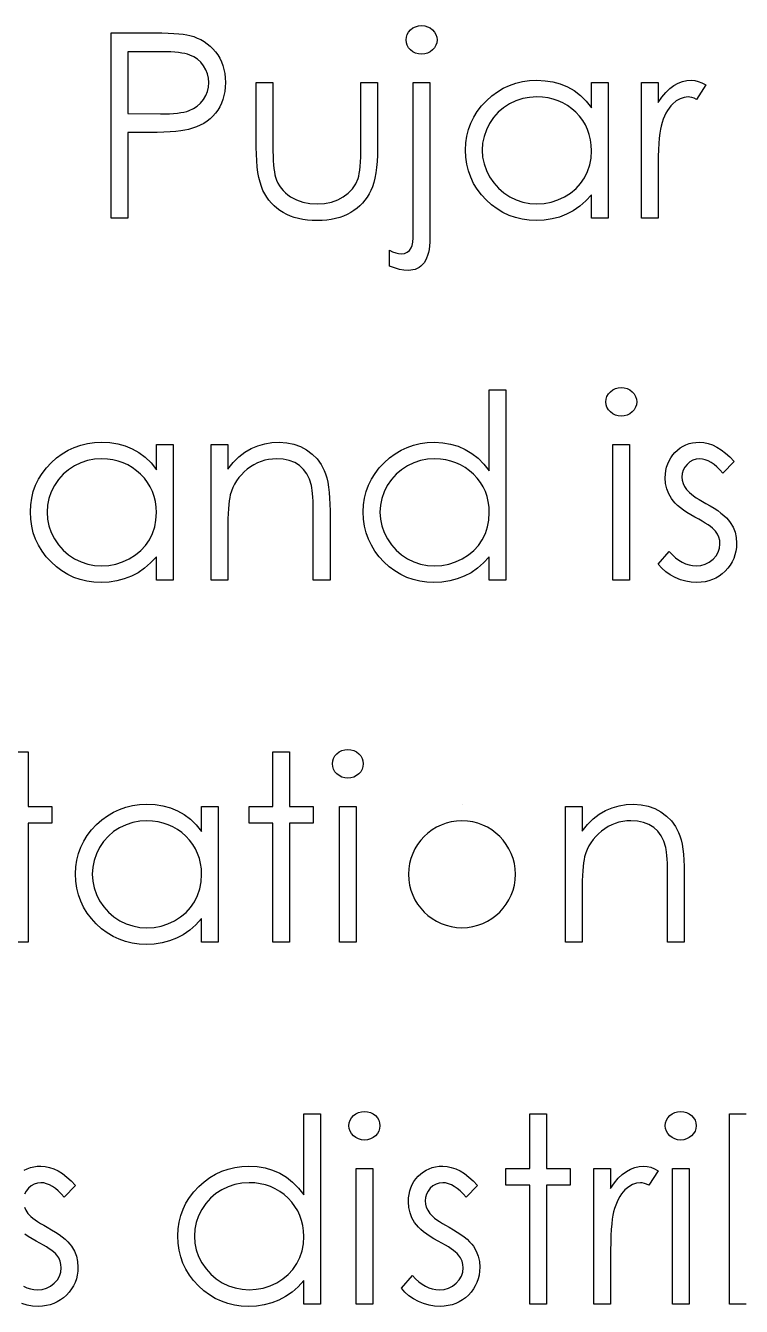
# Model space of a CAD drawing. Header units: millimetres. Extents: x -53 to 240, y 0 to 133.
# Drawn here: x 57.41 to 70.92, y 108.78 to 132.96 of the extents above; entities that cross this region are included whole.
import ezdxf

# ---------------------------------------------------------------- set-up
doc = ezdxf.new("R2010")
doc.units = ezdxf.units.MM

msp = doc.modelspace()

# ---------------------------------------------------------------- linework, layer by layer
at = {"color": 7, "linetype": 'Continuous'}
msp.add_line((65.647, 118.26), (65.647, 118.26), dxfattribs=at)
at = {"color": 7, "linetype": 'Continuous', "flags": 128}
for points in [[(59.027, 132.824), (59.714, 132.824), (59.714, 132.824), (59.855, 132.824), (59.985, 132.821), (60.103, 132.817), (60.209, 132.811), (60.302, 132.804), (60.384, 132.795), (60.453, 132.784), (60.511, 132.772), (60.511, 132.772), (60.583, 132.751), (60.652, 132.725), (60.717, 132.694), (60.779, 132.658), (60.838, 132.617), (60.893, 132.572), (60.945, 132.521), (60.993, 132.466), (61.037, 132.406), (61.075, 132.343), (61.108, 132.276), (61.134, 132.206), (61.155, 132.131), (61.169, 132.053), (61.178, 131.971), (61.181, 131.885), (61.181, 131.885), (61.178, 131.799), (61.169, 131.717), (61.155, 131.639), (61.135, 131.564), (61.108, 131.494), (61.077, 131.427), (61.039, 131.364), (60.995, 131.305), (60.947, 131.25), (60.894, 131.2), (60.836, 131.154), (60.775, 131.114), (60.708, 131.078), (60.637, 131.046), (60.562, 131.02), (60.483, 130.997), (60.483, 130.997), (60.417, 130.984), (60.338, 130.972), (60.246, 130.962), (60.141, 130.954), (60.023, 130.948), (59.892, 130.943), (59.749, 130.94), (59.592, 130.94), (59.592, 130.94), (59.341, 130.94), (59.341, 130.94), (59.341, 129.324), (59.341, 129.324), (59.027, 129.324), (59.027, 129.324), (59.027, 132.824)], [(64.883, 132.959), (64.942, 132.954), (64.996, 132.939), (65.045, 132.914), (65.09, 132.88), (65.127, 132.838), (65.154, 132.792), (65.169, 132.742), (65.175, 132.688), (65.175, 132.688), (65.169, 132.636), (65.154, 132.587), (65.127, 132.541), (65.09, 132.5), (65.045, 132.465), (64.996, 132.44), (64.942, 132.425), (64.883, 132.42), (64.883, 132.42), (64.824, 132.425), (64.77, 132.44), (64.721, 132.465), (64.676, 132.5), (64.639, 132.541), (64.612, 132.587), (64.597, 132.636), (64.591, 132.688), (64.591, 132.688), (64.597, 132.742), (64.612, 132.792), (64.639, 132.838), (64.676, 132.88), (64.721, 132.914), (64.77, 132.939), (64.824, 132.954), (64.883, 132.959)], [(59.341, 132.465), (59.341, 131.299), (59.341, 131.299), (59.954, 131.291), (59.954, 131.291), (60.044, 131.292), (60.127, 131.295), (60.204, 131.3), (60.276, 131.307), (60.341, 131.316), (60.399, 131.327), (60.451, 131.34), (60.498, 131.355), (60.579, 131.392), (60.652, 131.439), (60.714, 131.496), (60.768, 131.563), (60.812, 131.637), (60.843, 131.715), (60.861, 131.798), (60.867, 131.884), (60.867, 131.884), (60.861, 131.968), (60.843, 132.05), (60.812, 132.127), (60.768, 132.2), (60.715, 132.267), (60.655, 132.323), (60.585, 132.369), (60.509, 132.404), (60.465, 132.418), (60.416, 132.431), (60.359, 132.441), (60.296, 132.45), (60.227, 132.457), (60.152, 132.462), (60.07, 132.465), (59.982, 132.465), (59.982, 132.465), (59.341, 132.465)], [(61.764, 131.882), (62.079, 131.882), (62.079, 131.882), (62.079, 130.696), (62.079, 130.696), (62.079, 130.591), (62.081, 130.496), (62.086, 130.408), (62.091, 130.329), (62.098, 130.259), (62.107, 130.196), (62.116, 130.143), (62.128, 130.098), (62.128, 130.098), (62.149, 130.041), (62.174, 129.987), (62.203, 129.936), (62.236, 129.889), (62.274, 129.844), (62.316, 129.802), (62.362, 129.764), (62.412, 129.729), (62.522, 129.67), (62.643, 129.627), (62.773, 129.602), (62.914, 129.594), (62.914, 129.594), (63.054, 129.602), (63.183, 129.626), (63.301, 129.668), (63.407, 129.725), (63.5, 129.796), (63.578, 129.878), (63.641, 129.97), (63.687, 130.072), (63.687, 130.072), (63.699, 130.114), (63.709, 130.166), (63.719, 130.229), (63.726, 130.302), (63.732, 130.385), (63.735, 130.478), (63.738, 130.582), (63.739, 130.696), (63.739, 130.696), (63.739, 131.882), (63.739, 131.882), (64.053, 131.882), (64.053, 131.882), (64.053, 130.637), (64.053, 130.637), (64.051, 130.51), (64.045, 130.391), (64.035, 130.279), (64.021, 130.177), (64.004, 130.082), (63.982, 129.995), (63.956, 129.917), (63.927, 129.846), (63.893, 129.781), (63.856, 129.72), (63.814, 129.663), (63.769, 129.609), (63.719, 129.558), (63.666, 129.512), (63.608, 129.469), (63.547, 129.429), (63.482, 129.394), (63.412, 129.364), (63.339, 129.338), (63.261, 129.317), (63.179, 129.3), (63.094, 129.289), (63.005, 129.282), (62.911, 129.279), (62.911, 129.279), (62.818, 129.282), (62.728, 129.289), (62.642, 129.3), (62.56, 129.317), (62.482, 129.338), (62.409, 129.364), (62.339, 129.394), (62.273, 129.429), (62.211, 129.469), (62.153, 129.512), (62.099, 129.559), (62.049, 129.61), (62.004, 129.664), (61.962, 129.723), (61.924, 129.784), (61.891, 129.849), (61.861, 129.921), (61.835, 130.001), (61.814, 130.09), (61.796, 130.187), (61.782, 130.293), (61.772, 130.406), (61.767, 130.529), (61.764, 130.66), (61.764, 130.66), (61.764, 131.882)], [(64.726, 131.882), (65.04, 131.882), (65.04, 131.882), (65.04, 128.951), (65.04, 128.951), (65.039, 128.873), (65.033, 128.801), (65.025, 128.735), (65.013, 128.673), (64.997, 128.618), (64.978, 128.567), (64.957, 128.522), (64.931, 128.483), (64.902, 128.449), (64.871, 128.419), (64.838, 128.394), (64.801, 128.374), (64.762, 128.357), (64.721, 128.346), (64.678, 128.339), (64.631, 128.337), (64.631, 128.337), (64.55, 128.342), (64.465, 128.357), (64.373, 128.383), (64.277, 128.418), (64.277, 128.418), (64.277, 128.72), (64.277, 128.72), (64.338, 128.69), (64.395, 128.669), (64.449, 128.655), (64.5, 128.651), (64.5, 128.651), (64.559, 128.658), (64.61, 128.679), (64.653, 128.713), (64.688, 128.761), (64.688, 128.761), (64.705, 128.806), (64.717, 128.869), (64.724, 128.952), (64.726, 129.053), (64.726, 129.053), (64.726, 131.882)], [(68.406, 131.882), (68.406, 129.324), (68.406, 129.324), (68.091, 129.324), (68.091, 129.324), (68.091, 129.767), (68.091, 129.767), (67.983, 129.649), (67.868, 129.548), (67.746, 129.464), (67.619, 129.397), (67.485, 129.345), (67.345, 129.309), (67.199, 129.286), (67.047, 129.279), (67.047, 129.279), (66.911, 129.286), (66.781, 129.304), (66.656, 129.334), (66.535, 129.376), (66.42, 129.431), (66.309, 129.497), (66.204, 129.576), (66.104, 129.667), (66.012, 129.767), (65.933, 129.871), (65.866, 129.981), (65.811, 130.097), (65.768, 130.218), (65.738, 130.343), (65.72, 130.474), (65.713, 130.61), (65.713, 130.61), (65.72, 130.743), (65.738, 130.872), (65.769, 130.996), (65.812, 131.115), (65.867, 131.229), (65.935, 131.337), (66.015, 131.442), (66.107, 131.541), (66.208, 131.631), (66.315, 131.71), (66.426, 131.776), (66.542, 131.83), (66.663, 131.873), (66.789, 131.903), (66.921, 131.921), (67.057, 131.927), (67.057, 131.927), (67.213, 131.919), (67.362, 131.896), (67.502, 131.857), (67.636, 131.803), (67.761, 131.732), (67.88, 131.642), (67.989, 131.535), (68.091, 131.409), (68.091, 131.409), (68.091, 131.882), (68.091, 131.882), (68.406, 131.882)], [(69.034, 131.882), (69.348, 131.882), (69.348, 131.882), (69.348, 131.505), (69.348, 131.505), (69.419, 131.609), (69.493, 131.698), (69.568, 131.77), (69.645, 131.827), (69.724, 131.871), (69.806, 131.902), (69.888, 131.921), (69.972, 131.927), (69.972, 131.927), (70.037, 131.921), (70.104, 131.905), (70.174, 131.878), (70.245, 131.839), (70.245, 131.839), (70.073, 131.567), (70.073, 131.567), (70.027, 131.587), (69.985, 131.602), (69.947, 131.61), (69.912, 131.613), (69.912, 131.613), (69.837, 131.604), (69.763, 131.579), (69.691, 131.537), (69.619, 131.478), (69.585, 131.442), (69.553, 131.402), (69.523, 131.357), (69.495, 131.307), (69.469, 131.252), (69.445, 131.193), (69.424, 131.13), (69.404, 131.062), (69.404, 131.062), (69.391, 131.001), (69.379, 130.926), (69.37, 130.837), (69.362, 130.734), (69.356, 130.617), (69.351, 130.487), (69.349, 130.342), (69.348, 130.184), (69.348, 130.184), (69.348, 129.324), (69.348, 129.324), (69.034, 129.324), (69.034, 129.324), (69.034, 131.882)], [(67.061, 131.613), (66.923, 131.604), (66.792, 131.58), (66.665, 131.538), (66.544, 131.481), (66.432, 131.409), (66.332, 131.322), (66.243, 131.224), (66.167, 131.111), (66.106, 130.99), (66.062, 130.865), (66.036, 130.738), (66.027, 130.607), (66.027, 130.607), (66.036, 130.476), (66.062, 130.349), (66.107, 130.224), (66.168, 130.102), (66.245, 129.988), (66.334, 129.888), (66.435, 129.801), (66.548, 129.727), (66.669, 129.669), (66.794, 129.627), (66.924, 129.602), (67.058, 129.594), (67.058, 129.594), (67.194, 129.602), (67.326, 129.626), (67.455, 129.668), (67.58, 129.726), (67.695, 129.798), (67.798, 129.882), (67.885, 129.978), (67.958, 130.086), (68.016, 130.203), (68.058, 130.328), (68.083, 130.459), (68.091, 130.598), (68.091, 130.598), (68.086, 130.703), (68.072, 130.805), (68.049, 130.903), (68.017, 130.995), (67.975, 131.083), (67.924, 131.168), (67.864, 131.247), (67.793, 131.322), (67.717, 131.39), (67.636, 131.449), (67.551, 131.499), (67.462, 131.54), (67.368, 131.572), (67.27, 131.595), (67.167, 131.609), (67.061, 131.613)], [(66.476, 126.081), (66.476, 122.491), (66.476, 122.491), (66.162, 122.491), (66.162, 122.491), (66.162, 122.933), (66.162, 122.933), (66.053, 122.816), (65.939, 122.715), (65.817, 122.63), (65.689, 122.563), (65.555, 122.512), (65.416, 122.476), (65.269, 122.453), (65.117, 122.446), (65.117, 122.446), (64.982, 122.452), (64.852, 122.471), (64.726, 122.501), (64.605, 122.543), (64.49, 122.598), (64.38, 122.664), (64.275, 122.743), (64.174, 122.834), (64.082, 122.933), (64.003, 123.038), (63.937, 123.148), (63.881, 123.264), (63.838, 123.384), (63.808, 123.51), (63.79, 123.641), (63.784, 123.777), (63.784, 123.777), (63.79, 123.91), (63.808, 124.039), (63.839, 124.162), (63.883, 124.282), (63.938, 124.395), (64.005, 124.504), (64.085, 124.608), (64.178, 124.707), (64.279, 124.798), (64.385, 124.876), (64.496, 124.943), (64.612, 124.997), (64.734, 125.04), (64.86, 125.07), (64.991, 125.087), (65.127, 125.094), (65.127, 125.094), (65.283, 125.085), (65.432, 125.06), (65.573, 125.017), (65.706, 124.958), (65.832, 124.882), (65.95, 124.79), (66.06, 124.68), (66.162, 124.554), (66.162, 124.554), (66.162, 126.081), (66.162, 126.081), (66.476, 126.081)], [(68.651, 126.126), (68.709, 126.121), (68.763, 126.106), (68.813, 126.081), (68.858, 126.046), (68.896, 126.005), (68.922, 125.959), (68.938, 125.909), (68.944, 125.855), (68.944, 125.855), (68.938, 125.802), (68.922, 125.753), (68.896, 125.708), (68.858, 125.666), (68.813, 125.632), (68.763, 125.607), (68.709, 125.592), (68.651, 125.587), (68.651, 125.587), (68.593, 125.592), (68.541, 125.607), (68.491, 125.632), (68.446, 125.666), (68.409, 125.708), (68.382, 125.753), (68.366, 125.802), (68.361, 125.855), (68.361, 125.855), (68.366, 125.909), (68.382, 125.959), (68.409, 126.005), (68.446, 126.046), (68.491, 126.081), (68.541, 126.106), (68.593, 126.121), (68.651, 126.126)], [(60.194, 125.049), (60.194, 122.491), (60.194, 122.491), (59.88, 122.491), (59.88, 122.491), (59.88, 122.933), (59.88, 122.933), (59.771, 122.816), (59.657, 122.715), (59.535, 122.63), (59.407, 122.563), (59.273, 122.512), (59.134, 122.476), (58.987, 122.453), (58.835, 122.446), (58.835, 122.446), (58.7, 122.452), (58.569, 122.471), (58.444, 122.501), (58.323, 122.543), (58.208, 122.598), (58.098, 122.664), (57.992, 122.743), (57.892, 122.834), (57.8, 122.933), (57.721, 123.038), (57.655, 123.148), (57.599, 123.264), (57.556, 123.384), (57.526, 123.51), (57.508, 123.641), (57.502, 123.777), (57.502, 123.777), (57.508, 123.91), (57.526, 124.039), (57.557, 124.162), (57.601, 124.282), (57.656, 124.395), (57.723, 124.504), (57.803, 124.608), (57.896, 124.707), (57.997, 124.798), (58.103, 124.876), (58.214, 124.943), (58.33, 124.997), (58.452, 125.04), (58.578, 125.07), (58.709, 125.087), (58.845, 125.094), (58.845, 125.094), (59.001, 125.086), (59.15, 125.063), (59.291, 125.023), (59.424, 124.969), (59.55, 124.899), (59.668, 124.809), (59.778, 124.702), (59.88, 124.575), (59.88, 124.575), (59.88, 125.049), (59.88, 125.049), (60.194, 125.049)], [(60.912, 125.049), (61.226, 125.049), (61.226, 125.049), (61.226, 124.587), (61.226, 124.587), (61.329, 124.711), (61.437, 124.817), (61.551, 124.904), (61.67, 124.973), (61.794, 125.026), (61.924, 125.063), (62.059, 125.086), (62.199, 125.094), (62.199, 125.094), (62.341, 125.084), (62.474, 125.058), (62.599, 125.012), (62.715, 124.949), (62.82, 124.871), (62.912, 124.779), (62.987, 124.676), (63.048, 124.559), (63.073, 124.494), (63.095, 124.42), (63.113, 124.338), (63.129, 124.247), (63.14, 124.147), (63.148, 124.039), (63.154, 123.922), (63.156, 123.797), (63.156, 123.797), (63.156, 122.491), (63.156, 122.491), (62.841, 122.491), (62.841, 122.491), (62.841, 123.694), (62.841, 123.694), (62.841, 123.799), (62.839, 123.894), (62.836, 123.98), (62.832, 124.058), (62.827, 124.126), (62.82, 124.185), (62.813, 124.235), (62.804, 124.276), (62.804, 124.276), (62.768, 124.394), (62.719, 124.496), (62.656, 124.582), (62.579, 124.653), (62.489, 124.709), (62.387, 124.748), (62.272, 124.772), (62.144, 124.779), (62.144, 124.779), (62.069, 124.777), (61.995, 124.768), (61.923, 124.752), (61.854, 124.731), (61.786, 124.703), (61.72, 124.67), (61.656, 124.63), (61.594, 124.585), (61.536, 124.534), (61.483, 124.481), (61.436, 124.425), (61.393, 124.366), (61.356, 124.305), (61.323, 124.24), (61.296, 124.172), (61.274, 124.102), (61.274, 124.102), (61.263, 124.05), (61.253, 123.989), (61.245, 123.918), (61.238, 123.836), (61.233, 123.746), (61.229, 123.646), (61.227, 123.536), (61.226, 123.416), (61.226, 123.416), (61.226, 122.491), (61.226, 122.491), (60.912, 122.491), (60.912, 122.491), (60.912, 125.049)], [(68.495, 125.049), (68.809, 125.049), (68.809, 125.049), (68.809, 122.491), (68.809, 122.491), (68.495, 122.491), (68.495, 122.491), (68.495, 125.049)], [(70.784, 124.73), (70.571, 124.51), (70.571, 124.51), (70.514, 124.573), (70.458, 124.628), (70.402, 124.674), (70.348, 124.712), (70.292, 124.742), (70.238, 124.763), (70.183, 124.775), (70.129, 124.779), (70.129, 124.779), (70.063, 124.773), (70.002, 124.753), (69.945, 124.721), (69.894, 124.676), (69.851, 124.622), (69.821, 124.564), (69.803, 124.502), (69.797, 124.435), (69.797, 124.435), (69.802, 124.375), (69.818, 124.317), (69.846, 124.259), (69.883, 124.203), (69.883, 124.203), (69.908, 124.174), (69.939, 124.145), (69.975, 124.113), (70.018, 124.081), (70.067, 124.047), (70.122, 124.013), (70.182, 123.977), (70.249, 123.939), (70.249, 123.939), (70.33, 123.893), (70.404, 123.848), (70.472, 123.802), (70.533, 123.757), (70.587, 123.712), (70.635, 123.668), (70.676, 123.624), (70.709, 123.581), (70.709, 123.581), (70.761, 123.49), (70.799, 123.394), (70.821, 123.292), (70.829, 123.185), (70.829, 123.185), (70.825, 123.109), (70.815, 123.036), (70.798, 122.966), (70.775, 122.9), (70.744, 122.835), (70.708, 122.774), (70.665, 122.716), (70.614, 122.661), (70.559, 122.61), (70.5, 122.567), (70.439, 122.53), (70.374, 122.5), (70.305, 122.476), (70.233, 122.459), (70.158, 122.45), (70.079, 122.446), (70.079, 122.446), (69.973, 122.452), (69.87, 122.469), (69.769, 122.498), (69.67, 122.538), (69.577, 122.588), (69.492, 122.648), (69.416, 122.716), (69.348, 122.792), (69.348, 122.792), (69.556, 123.029), (69.556, 123.029), (69.616, 122.966), (69.677, 122.912), (69.74, 122.865), (69.802, 122.828), (69.866, 122.798), (69.931, 122.777), (69.996, 122.764), (70.063, 122.76), (70.063, 122.76), (70.153, 122.768), (70.237, 122.791), (70.313, 122.829), (70.383, 122.883), (70.44, 122.947), (70.482, 123.017), (70.506, 123.091), (70.514, 123.172), (70.514, 123.172), (70.509, 123.238), (70.493, 123.301), (70.466, 123.36), (70.428, 123.416), (70.428, 123.416), (70.404, 123.442), (70.372, 123.471), (70.334, 123.502), (70.289, 123.534), (70.237, 123.568), (70.178, 123.603), (70.113, 123.64), (70.041, 123.679), (70.041, 123.679), (69.963, 123.724), (69.891, 123.768), (69.827, 123.812), (69.768, 123.855), (69.716, 123.899), (69.671, 123.942), (69.632, 123.986), (69.6, 124.029), (69.6, 124.029), (69.548, 124.118), (69.512, 124.214), (69.489, 124.315), (69.482, 124.423), (69.482, 124.423), (69.485, 124.493), (69.494, 124.561), (69.508, 124.625), (69.528, 124.687), (69.554, 124.745), (69.585, 124.8), (69.623, 124.853), (69.665, 124.902), (69.713, 124.947), (69.764, 124.986), (69.817, 125.019), (69.873, 125.046), (69.933, 125.067), (69.995, 125.082), (70.06, 125.091), (70.129, 125.094), (70.129, 125.094), (70.21, 125.088), (70.292, 125.071), (70.374, 125.042), (70.456, 125.002), (70.537, 124.951), (70.619, 124.889), (70.702, 124.815), (70.784, 124.73)], [(58.849, 124.779), (58.712, 124.771), (58.58, 124.746), (58.454, 124.705), (58.332, 124.648), (58.22, 124.575), (58.12, 124.489), (58.032, 124.39), (57.955, 124.277), (57.894, 124.157), (57.851, 124.032), (57.824, 123.904), (57.816, 123.773), (57.816, 123.773), (57.825, 123.643), (57.851, 123.515), (57.895, 123.391), (57.957, 123.269), (58.034, 123.155), (58.122, 123.055), (58.223, 122.968), (58.336, 122.894), (58.457, 122.835), (58.583, 122.794), (58.713, 122.769), (58.846, 122.76), (58.846, 122.76), (58.982, 122.769), (59.115, 122.793), (59.243, 122.835), (59.368, 122.893), (59.484, 122.965), (59.586, 123.049), (59.673, 123.145), (59.747, 123.252), (59.805, 123.369), (59.847, 123.494), (59.871, 123.625), (59.88, 123.764), (59.88, 123.764), (59.875, 123.87), (59.861, 123.972), (59.838, 124.069), (59.806, 124.162), (59.763, 124.25), (59.712, 124.334), (59.652, 124.413), (59.582, 124.488), (59.505, 124.556), (59.425, 124.616), (59.339, 124.666), (59.25, 124.707), (59.156, 124.739), (59.058, 124.761), (58.956, 124.775), (58.849, 124.779)], [(65.131, 124.779), (64.994, 124.771), (64.862, 124.746), (64.736, 124.705), (64.615, 124.648), (64.502, 124.575), (64.402, 124.489), (64.314, 124.39), (64.237, 124.277), (64.176, 124.157), (64.133, 124.032), (64.106, 123.904), (64.098, 123.773), (64.098, 123.773), (64.107, 123.643), (64.133, 123.515), (64.177, 123.391), (64.239, 123.269), (64.316, 123.155), (64.404, 123.055), (64.505, 122.968), (64.618, 122.894), (64.739, 122.835), (64.865, 122.794), (64.995, 122.769), (65.128, 122.76), (65.128, 122.76), (65.264, 122.769), (65.397, 122.793), (65.525, 122.835), (65.65, 122.893), (65.766, 122.965), (65.868, 123.049), (65.955, 123.145), (66.029, 123.252), (66.087, 123.369), (66.129, 123.494), (66.154, 123.625), (66.162, 123.764), (66.162, 123.764), (66.157, 123.87), (66.143, 123.972), (66.12, 124.069), (66.088, 124.162), (66.046, 124.25), (65.994, 124.334), (65.934, 124.413), (65.864, 124.488), (65.788, 124.556), (65.707, 124.616), (65.621, 124.666), (65.532, 124.707), (65.438, 124.739), (65.34, 124.761), (65.238, 124.775), (65.131, 124.779)], [(57.143, 119.247), (57.457, 119.247), (57.457, 119.247), (57.457, 118.215), (57.457, 118.215), (57.906, 118.215), (57.906, 118.215), (57.906, 117.901), (57.906, 117.901), (57.457, 117.901), (57.457, 117.901), (57.457, 115.658), (57.457, 115.658), (57.143, 115.658), (57.143, 115.658), (57.143, 117.901), (57.143, 117.901), (56.694, 117.901), (56.694, 117.901), (56.694, 118.215), (56.694, 118.215), (57.143, 118.215), (57.143, 118.215), (57.143, 119.247)], [(62.079, 119.247), (62.393, 119.247), (62.393, 119.247), (62.393, 118.215), (62.393, 118.215), (62.841, 118.215), (62.841, 118.215), (62.841, 117.901), (62.841, 117.901), (62.393, 117.901), (62.393, 117.901), (62.393, 115.658), (62.393, 115.658), (62.079, 115.658), (62.079, 115.658), (62.079, 117.901), (62.079, 117.901), (61.63, 117.901), (61.63, 117.901), (61.63, 118.215), (61.63, 118.215), (62.079, 118.215), (62.079, 118.215), (62.079, 119.247)], [(63.491, 119.292), (63.549, 119.287), (63.603, 119.273), (63.653, 119.247), (63.697, 119.213), (63.735, 119.172), (63.762, 119.125), (63.778, 119.076), (63.784, 119.022), (63.784, 119.022), (63.778, 118.969), (63.762, 118.92), (63.735, 118.874), (63.697, 118.833), (63.653, 118.799), (63.603, 118.773), (63.549, 118.759), (63.491, 118.754), (63.491, 118.754), (63.433, 118.759), (63.381, 118.773), (63.331, 118.799), (63.286, 118.833), (63.249, 118.874), (63.222, 118.92), (63.206, 118.969), (63.2, 119.022), (63.2, 119.022), (63.206, 119.076), (63.222, 119.125), (63.249, 119.172), (63.286, 119.213), (63.331, 119.247), (63.381, 119.273), (63.433, 119.287), (63.491, 119.292)], [(61.047, 118.215), (61.047, 115.658), (61.047, 115.658), (60.732, 115.658), (60.732, 115.658), (60.732, 116.1), (60.732, 116.1), (60.624, 115.982), (60.509, 115.881), (60.387, 115.797), (60.26, 115.73), (60.126, 115.679), (59.986, 115.642), (59.84, 115.62), (59.688, 115.613), (59.688, 115.613), (59.552, 115.619), (59.422, 115.637), (59.297, 115.667), (59.176, 115.71), (59.061, 115.764), (58.95, 115.831), (58.845, 115.909), (58.745, 116), (58.653, 116.1), (58.574, 116.205), (58.507, 116.315), (58.452, 116.43), (58.409, 116.551), (58.379, 116.676), (58.361, 116.807), (58.354, 116.943), (58.354, 116.943), (58.361, 117.077), (58.379, 117.206), (58.41, 117.329), (58.453, 117.448), (58.508, 117.562), (58.576, 117.671), (58.656, 117.775), (58.748, 117.874), (58.849, 117.964), (58.956, 118.043), (59.067, 118.109), (59.183, 118.163), (59.304, 118.206), (59.43, 118.236), (59.562, 118.254), (59.698, 118.26), (59.698, 118.26), (59.854, 118.252), (60.003, 118.229), (60.143, 118.19), (60.277, 118.136), (60.402, 118.065), (60.521, 117.976), (60.63, 117.868), (60.732, 117.742), (60.732, 117.742), (60.732, 118.215), (60.732, 118.215), (61.047, 118.215)], [(67.598, 118.215), (67.912, 118.215), (67.912, 118.215), (67.912, 117.754), (67.912, 117.754), (68.015, 117.877), (68.123, 117.983), (68.237, 118.07), (68.356, 118.14), (68.48, 118.192), (68.61, 118.23), (68.745, 118.252), (68.885, 118.26), (68.885, 118.26), (69.027, 118.251), (69.16, 118.224), (69.285, 118.179), (69.401, 118.116), (69.506, 118.037), (69.597, 117.946), (69.673, 117.842), (69.734, 117.726), (69.759, 117.661), (69.781, 117.586), (69.799, 117.504), (69.815, 117.413), (69.826, 117.314), (69.834, 117.206), (69.84, 117.089), (69.841, 116.964), (69.841, 116.964), (69.841, 115.658), (69.841, 115.658), (69.527, 115.658), (69.527, 115.658), (69.527, 116.861), (69.527, 116.861), (69.527, 116.965), (69.525, 117.061), (69.522, 117.147), (69.518, 117.225), (69.513, 117.293), (69.506, 117.352), (69.499, 117.402), (69.49, 117.443), (69.49, 117.443), (69.454, 117.56), (69.405, 117.663), (69.342, 117.749), (69.265, 117.82), (69.175, 117.875), (69.073, 117.915), (68.958, 117.938), (68.83, 117.946), (68.83, 117.946), (68.755, 117.943), (68.681, 117.934), (68.609, 117.919), (68.539, 117.898), (68.471, 117.87), (68.406, 117.837), (68.342, 117.797), (68.28, 117.751), (68.222, 117.701), (68.169, 117.648), (68.122, 117.592), (68.079, 117.533), (68.042, 117.471), (68.009, 117.407), (67.982, 117.339), (67.96, 117.269), (67.96, 117.269), (67.949, 117.217), (67.939, 117.155), (67.931, 117.084), (67.924, 117.003), (67.919, 116.913), (67.915, 116.812), (67.913, 116.702), (67.912, 116.582), (67.912, 116.582), (67.912, 115.658), (67.912, 115.658), (67.598, 115.658), (67.598, 115.658), (67.598, 118.215)], [(63.335, 118.215), (63.649, 118.215), (63.649, 118.215), (63.649, 115.658), (63.649, 115.658), (63.335, 115.658), (63.335, 115.658), (63.335, 118.215)], [(59.702, 117.946), (59.564, 117.938), (59.433, 117.913), (59.306, 117.872), (59.185, 117.814), (59.073, 117.742), (58.973, 117.656), (58.884, 117.557), (58.808, 117.444), (58.747, 117.323), (58.703, 117.199), (58.677, 117.071), (58.668, 116.94), (58.668, 116.94), (58.677, 116.81), (58.703, 116.682), (58.748, 116.557), (58.809, 116.435), (58.886, 116.322), (58.975, 116.221), (59.076, 116.134), (59.189, 116.061), (59.31, 116.002), (59.435, 115.961), (59.565, 115.935), (59.699, 115.927), (59.699, 115.927), (59.835, 115.935), (59.968, 115.96), (60.096, 116.001), (60.221, 116.059), (60.336, 116.132), (60.439, 116.216), (60.526, 116.312), (60.599, 116.419), (60.657, 116.536), (60.699, 116.661), (60.724, 116.792), (60.732, 116.931), (60.732, 116.931), (60.728, 117.037), (60.714, 117.138), (60.69, 117.236), (60.658, 117.328), (60.616, 117.417), (60.565, 117.501), (60.505, 117.58), (60.434, 117.655), (60.358, 117.723), (60.277, 117.783), (60.192, 117.833), (60.103, 117.873), (60.009, 117.905), (59.911, 117.928), (59.808, 117.942), (59.702, 117.946)], [(63.805, 112.459), (63.863, 112.454), (63.917, 112.439), (63.967, 112.414), (64.012, 112.38), (64.049, 112.338), (64.076, 112.292), (64.092, 112.242), (64.098, 112.188), (64.098, 112.188), (64.092, 112.136), (64.076, 112.087), (64.049, 112.041), (64.012, 112), (63.967, 111.965), (63.917, 111.94), (63.863, 111.925), (63.805, 111.92), (63.805, 111.92), (63.747, 111.925), (63.695, 111.94), (63.645, 111.965), (63.6, 112), (63.563, 112.041), (63.536, 112.087), (63.52, 112.136), (63.514, 112.188), (63.514, 112.188), (63.52, 112.242), (63.536, 112.292), (63.563, 112.338), (63.6, 112.38), (63.645, 112.414), (63.695, 112.439), (63.747, 112.454), (63.805, 112.459)], [(69.773, 112.459), (69.831, 112.454), (69.885, 112.439), (69.935, 112.414), (69.98, 112.38), (70.017, 112.338), (70.044, 112.292), (70.06, 112.242), (70.066, 112.188), (70.066, 112.188), (70.06, 112.136), (70.044, 112.087), (70.017, 112.041), (69.98, 112), (69.935, 111.965), (69.885, 111.94), (69.831, 111.925), (69.773, 111.92), (69.773, 111.92), (69.715, 111.925), (69.663, 111.94), (69.613, 111.965), (69.568, 112), (69.531, 112.041), (69.504, 112.087), (69.488, 112.136), (69.482, 112.188), (69.482, 112.188), (69.488, 112.242), (69.504, 112.292), (69.531, 112.338), (69.568, 112.38), (69.613, 112.414), (69.663, 112.439), (69.715, 112.454), (69.773, 112.459)], [(62.976, 112.414), (62.976, 108.824), (62.976, 108.824), (62.662, 108.824), (62.662, 108.824), (62.662, 109.267), (62.662, 109.267), (62.553, 109.149), (62.439, 109.048), (62.317, 108.964), (62.189, 108.897), (62.055, 108.845), (61.916, 108.809), (61.769, 108.786), (61.617, 108.779), (61.617, 108.779), (61.482, 108.786), (61.352, 108.804), (61.226, 108.834), (61.105, 108.876), (60.99, 108.931), (60.88, 108.997), (60.775, 109.076), (60.674, 109.167), (60.582, 109.267), (60.503, 109.371), (60.437, 109.481), (60.381, 109.597), (60.338, 109.718), (60.308, 109.843), (60.29, 109.974), (60.284, 110.11), (60.284, 110.11), (60.29, 110.243), (60.308, 110.372), (60.339, 110.496), (60.383, 110.615), (60.438, 110.729), (60.505, 110.837), (60.585, 110.942), (60.678, 111.041), (60.779, 111.131), (60.885, 111.21), (60.996, 111.276), (61.112, 111.33), (61.234, 111.373), (61.36, 111.403), (61.491, 111.421), (61.627, 111.427), (61.627, 111.427), (61.783, 111.418), (61.932, 111.393), (62.073, 111.35), (62.206, 111.292), (62.332, 111.216), (62.45, 111.123), (62.56, 111.013), (62.662, 110.887), (62.662, 110.887), (62.662, 112.414), (62.662, 112.414), (62.976, 112.414)], [(66.925, 112.414), (67.239, 112.414), (67.239, 112.414), (67.239, 111.382), (67.239, 111.382), (67.688, 111.382), (67.688, 111.382), (67.688, 111.068), (67.688, 111.068), (67.239, 111.068), (67.239, 111.068), (67.239, 108.824), (67.239, 108.824), (66.925, 108.824), (66.925, 108.824), (66.925, 111.068), (66.925, 111.068), (66.476, 111.068), (66.476, 111.068), (66.476, 111.382), (66.476, 111.382), (66.925, 111.382), (66.925, 111.382), (66.925, 112.414)], [(70.694, 108.824), (70.694, 112.414), (70.694, 112.414), (71.008, 112.414)], [(57.387, 111.352), (57.443, 111.379), (57.503, 111.4), (57.565, 111.415), (57.631, 111.424), (57.699, 111.427), (57.699, 111.427), (57.781, 111.421), (57.862, 111.404), (57.944, 111.376), (58.026, 111.336), (58.107, 111.285), (58.189, 111.222), (58.272, 111.149), (58.354, 111.063)], [(63.649, 111.382), (63.963, 111.382), (63.963, 111.382), (63.963, 108.824), (63.963, 108.824), (63.649, 108.824), (63.649, 108.824), (63.649, 111.382)], [(65.938, 111.063), (65.724, 110.844), (65.724, 110.844), (65.668, 110.907), (65.612, 110.961), (65.556, 111.008), (65.501, 111.045), (65.446, 111.075), (65.391, 111.096), (65.337, 111.109), (65.283, 111.113), (65.283, 111.113), (65.217, 111.106), (65.156, 111.087), (65.099, 111.055), (65.048, 111.009), (65.005, 110.955), (64.975, 110.898), (64.957, 110.835), (64.95, 110.769), (64.95, 110.769), (64.956, 110.708), (64.972, 110.65), (64.999, 110.593), (65.037, 110.536), (65.037, 110.536), (65.062, 110.508), (65.093, 110.478), (65.129, 110.447), (65.172, 110.414), (65.221, 110.381), (65.276, 110.346), (65.336, 110.31), (65.403, 110.273), (65.403, 110.273), (65.484, 110.227), (65.558, 110.181), (65.626, 110.135), (65.687, 110.091), (65.741, 110.046), (65.789, 110.001), (65.83, 109.957), (65.863, 109.914), (65.863, 109.914), (65.915, 109.823), (65.953, 109.727), (65.975, 109.626), (65.982, 109.518), (65.982, 109.518), (65.979, 109.443), (65.969, 109.37), (65.952, 109.3), (65.929, 109.233), (65.898, 109.169), (65.862, 109.108), (65.818, 109.049), (65.768, 108.994), (65.713, 108.943), (65.654, 108.9), (65.593, 108.864), (65.527, 108.833), (65.459, 108.81), (65.386, 108.793), (65.311, 108.783), (65.233, 108.779), (65.233, 108.779), (65.127, 108.785), (65.024, 108.803), (64.923, 108.831), (64.824, 108.871), (64.731, 108.922), (64.646, 108.981), (64.57, 109.049), (64.502, 109.126), (64.502, 109.126), (64.71, 109.363), (64.71, 109.363), (64.77, 109.3), (64.831, 109.245), (64.894, 109.199), (64.956, 109.161), (65.02, 109.131), (65.085, 109.11), (65.15, 109.098), (65.217, 109.094), (65.217, 109.094), (65.307, 109.101), (65.391, 109.124), (65.467, 109.162), (65.537, 109.216), (65.594, 109.28), (65.635, 109.35), (65.66, 109.424), (65.668, 109.505), (65.668, 109.505), (65.663, 109.572), (65.647, 109.635), (65.62, 109.694), (65.582, 109.749), (65.582, 109.749), (65.558, 109.776), (65.526, 109.804), (65.487, 109.835), (65.443, 109.868), (65.391, 109.901), (65.332, 109.936), (65.267, 109.973), (65.194, 110.013), (65.194, 110.013), (65.117, 110.057), (65.045, 110.101), (64.981, 110.145), (64.922, 110.189), (64.87, 110.232), (64.825, 110.276), (64.786, 110.319), (64.753, 110.362), (64.753, 110.362), (64.702, 110.451), (64.666, 110.547), (64.643, 110.648), (64.636, 110.756), (64.636, 110.756), (64.639, 110.827), (64.647, 110.894), (64.662, 110.959), (64.682, 111.02), (64.708, 111.078), (64.739, 111.134), (64.777, 111.186), (64.819, 111.235), (64.867, 111.28), (64.917, 111.319), (64.971, 111.352), (65.027, 111.379), (65.086, 111.4), (65.149, 111.415), (65.214, 111.424), (65.283, 111.427), (65.283, 111.427), (65.364, 111.421), (65.445, 111.404), (65.527, 111.376), (65.609, 111.336), (65.691, 111.285), (65.773, 111.222), (65.856, 111.149), (65.938, 111.063)], [(68.136, 111.382), (68.45, 111.382), (68.45, 111.382), (68.45, 111.005), (68.45, 111.005), (68.522, 111.109), (68.596, 111.198), (68.671, 111.27), (68.748, 111.327), (68.827, 111.371), (68.908, 111.402), (68.99, 111.421), (69.074, 111.427), (69.074, 111.427), (69.14, 111.421), (69.207, 111.405), (69.276, 111.378), (69.348, 111.339), (69.348, 111.339), (69.175, 111.067), (69.175, 111.067), (69.13, 111.087), (69.088, 111.102), (69.049, 111.11), (69.015, 111.113), (69.015, 111.113), (68.94, 111.104), (68.865, 111.079), (68.793, 111.037), (68.722, 110.978), (68.687, 110.942), (68.655, 110.902), (68.626, 110.857), (68.598, 110.807), (68.572, 110.752), (68.548, 110.693), (68.526, 110.63), (68.506, 110.562), (68.506, 110.562), (68.493, 110.501), (68.482, 110.426), (68.472, 110.337), (68.464, 110.234), (68.458, 110.117), (68.454, 109.987), (68.451, 109.842), (68.45, 109.684), (68.45, 109.684), (68.45, 108.824), (68.45, 108.824), (68.136, 108.824), (68.136, 108.824), (68.136, 111.382)], [(69.617, 111.382), (69.931, 111.382), (69.931, 111.382), (69.931, 108.824), (69.931, 108.824), (69.617, 108.824), (69.617, 108.824), (69.617, 111.382)], [(58.354, 111.063), (58.141, 110.844), (58.141, 110.844), (58.085, 110.907), (58.029, 110.961), (57.973, 111.008), (57.918, 111.045), (57.863, 111.075), (57.808, 111.096), (57.753, 111.109), (57.699, 111.113), (57.699, 111.113), (57.633, 111.106), (57.572, 111.087), (57.516, 111.055), (57.465, 111.009), (57.422, 110.955), (57.392, 110.898)], [(61.631, 111.113), (61.494, 111.104), (61.362, 111.08), (61.236, 111.038), (61.115, 110.981), (61.002, 110.909), (60.902, 110.822), (60.814, 110.724), (60.737, 110.611), (60.676, 110.49), (60.633, 110.365), (60.606, 110.238), (60.598, 110.107), (60.598, 110.107), (60.607, 109.976), (60.633, 109.849), (60.677, 109.724), (60.739, 109.602), (60.816, 109.488), (60.904, 109.388), (61.005, 109.301), (61.118, 109.227), (61.239, 109.169), (61.365, 109.127), (61.495, 109.102), (61.628, 109.094), (61.628, 109.094), (61.764, 109.102), (61.897, 109.126), (62.025, 109.168), (62.15, 109.226), (62.266, 109.298), (62.368, 109.382), (62.455, 109.478), (62.529, 109.586), (62.587, 109.703), (62.629, 109.828), (62.654, 109.959), (62.662, 110.098), (62.662, 110.098), (62.657, 110.203), (62.643, 110.305), (62.62, 110.403), (62.588, 110.495), (62.546, 110.583), (62.494, 110.668), (62.434, 110.747), (62.364, 110.822), (62.288, 110.89), (62.207, 110.949), (62.121, 110.999), (62.032, 111.04), (61.938, 111.072), (61.84, 111.095), (61.738, 111.109), (61.631, 111.113)], [(57.389, 110.65), (57.416, 110.593), (57.454, 110.536), (57.454, 110.536), (57.479, 110.508), (57.509, 110.478), (57.546, 110.447), (57.589, 110.414), (57.638, 110.381), (57.692, 110.346), (57.753, 110.31), (57.819, 110.273), (57.819, 110.273), (57.901, 110.227), (57.975, 110.181), (58.043, 110.135), (58.104, 110.091), (58.158, 110.046), (58.206, 110.001), (58.246, 109.957), (58.28, 109.914), (58.28, 109.914), (58.332, 109.823), (58.37, 109.727), (58.391, 109.626), (58.399, 109.518), (58.399, 109.518), (58.396, 109.443), (58.386, 109.37), (58.369, 109.3), (58.346, 109.233), (58.315, 109.169), (58.279, 109.108), (58.235, 109.049), (58.185, 108.994), (58.129, 108.943), (58.071, 108.9), (58.009, 108.864), (57.944, 108.833), (57.875, 108.81), (57.803, 108.793), (57.728, 108.783), (57.65, 108.779), (57.65, 108.779), (57.544, 108.785), (57.441, 108.803), (57.34, 108.831)], [(57.373, 109.161), (57.436, 109.131), (57.502, 109.11), (57.567, 109.098), (57.633, 109.094), (57.633, 109.094), (57.724, 109.101), (57.807, 109.124), (57.884, 109.162), (57.953, 109.216), (58.011, 109.28), (58.052, 109.35), (58.077, 109.424), (58.085, 109.505), (58.085, 109.505), (58.079, 109.572), (58.063, 109.635), (58.037, 109.694), (57.999, 109.749), (57.999, 109.749), (57.974, 109.776), (57.943, 109.804), (57.904, 109.835), (57.859, 109.868), (57.807, 109.901), (57.748, 109.936), (57.683, 109.973), (57.611, 110.013), (57.611, 110.013), (57.533, 110.057), (57.462, 110.101), (57.397, 110.145)], [(71.008, 108.824), (70.694, 108.824)]]:
    msp.add_lwpolyline(points, dxfattribs=at)
at = {"color": 7, "linetype": 'Continuous'}
msp.add_arc((65.646, 116.937), 1.009, 90.0006, 89.9994, dxfattribs=at)

doc.saveas('drawing.dxf')
